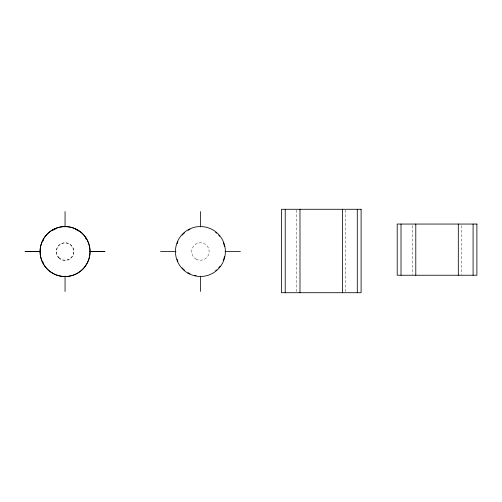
<?xml version="1.0" encoding="UTF-8"?>
<svg xmlns="http://www.w3.org/2000/svg" width="502" height="502" viewBox="0 0 502 502"><rect width="100%" height="100%" fill="white"/><g stroke="black" fill="none" stroke-linecap="round" stroke-linejoin="round"><path stroke-width="0.38" stroke-dasharray="2.51 1.88" d="M461.602 225.599L461.602 274.468M412.506 225.599L412.506 274.468M345.796 210.056L345.796 291.944M296.701 210.056L296.701 291.944M58.878 257.702A8.741 8.741 0 0 0 73.499 253.78A8.741 8.741 0 0 0 62.794 243.075A8.741 8.741 0 0 0 58.878 257.702M58.878 257.777A8.741 8.741 0 0 0 73.499 253.855A8.741 8.741 0 0 0 62.794 243.15A8.741 8.741 0 0 0 58.878 257.777M196.05 259.088A8.741 8.741 0 0 0 209.158 251.521A8.741 8.741 0 0 0 196.05 243.947A8.741 8.741 0 0 0 196.05 259.088"/><path stroke-width="0.75" d="M25.213 251.521L40.618 251.521M89.607 251.521L105.012 251.521M160.571 251.521L175.982 251.521M224.965 251.521L240.376 251.521M25.1 251.596L40.085 251.596M89.494 251.596L104.479 251.596M473.091 224.049L473.091 275.24M458.313 224.049L458.313 275.24M415.794 224.049L415.794 275.24M401.016 224.049L401.016 275.24M357.286 209.278L357.286 292.722M342.508 209.278L342.508 292.722M299.995 209.278L299.995 292.722M285.218 209.278L285.218 292.722M200.417 211.562L200.417 226.973M200.417 276.069L200.417 291.461M65.059 211.562L65.059 226.973M65.059 276.069L65.059 291.555M43.454 263.173A24.548 24.548 0 0 1 42.519 261.241M42.519 241.795A24.548 24.548 0 0 1 43.454 239.862M52.785 230.261A24.548 24.548 0 0 1 55.998 228.705M75.438 229.27A24.548 24.548 0 0 1 78.538 231.008M85.572 238.036A24.548 24.548 0 0 1 86.319 239.247M224.457 256.491A24.548 24.548 0 0 1 224.13 257.871M223.936 258.555A24.548 24.548 0 0 1 223.233 260.582M220.114 266.173A24.548 24.548 0 0 1 218.753 267.842M216.745 269.85A24.548 24.548 0 0 1 215.647 270.773M196.15 275.692A24.548 24.548 0 0 1 194.751 275.403M190.038 273.766A24.548 24.548 0 0 1 188.143 272.774M184.636 270.321A24.548 24.548 0 0 1 183.569 269.367M183.061 268.877A24.548 24.548 0 0 1 182.088 267.842M177.884 261.241A24.548 24.548 0 0 1 177.118 259.233M177.118 243.803A24.548 24.548 0 0 1 177.884 241.795M182.088 235.193A24.548 24.548 0 0 1 184.636 232.715M188.143 230.261A24.548 24.548 0 0 1 190.038 229.27M215.647 232.263A24.548 24.548 0 0 1 216.745 233.185M218.753 235.193A24.548 24.548 0 0 1 219.675 236.291M223.233 242.46A24.548 24.548 0 0 1 223.936 244.48M224.13 245.164A24.548 24.548 0 0 1 224.457 246.545M361.101 209.278L281.402 209.278L281.402 292.722L361.101 292.722L361.101 209.278M476.9 224.049L397.207 224.049L397.207 275.24L476.9 275.24L476.9 224.049M52.572 273.144A24.974 24.974 0 0 0 90.034 251.521A24.974 24.974 0 0 0 52.572 229.891A24.974 24.974 0 0 0 52.572 273.144M52.572 273.226A24.974 24.974 0 0 0 90.034 251.596A24.974 24.974 0 0 0 52.572 229.966A24.974 24.974 0 0 0 52.572 273.226M187.936 273.144A24.974 24.974 0 0 0 225.392 251.521A24.974 24.974 0 0 0 187.936 229.891A24.974 24.974 0 0 0 187.936 273.144"/></g></svg>
